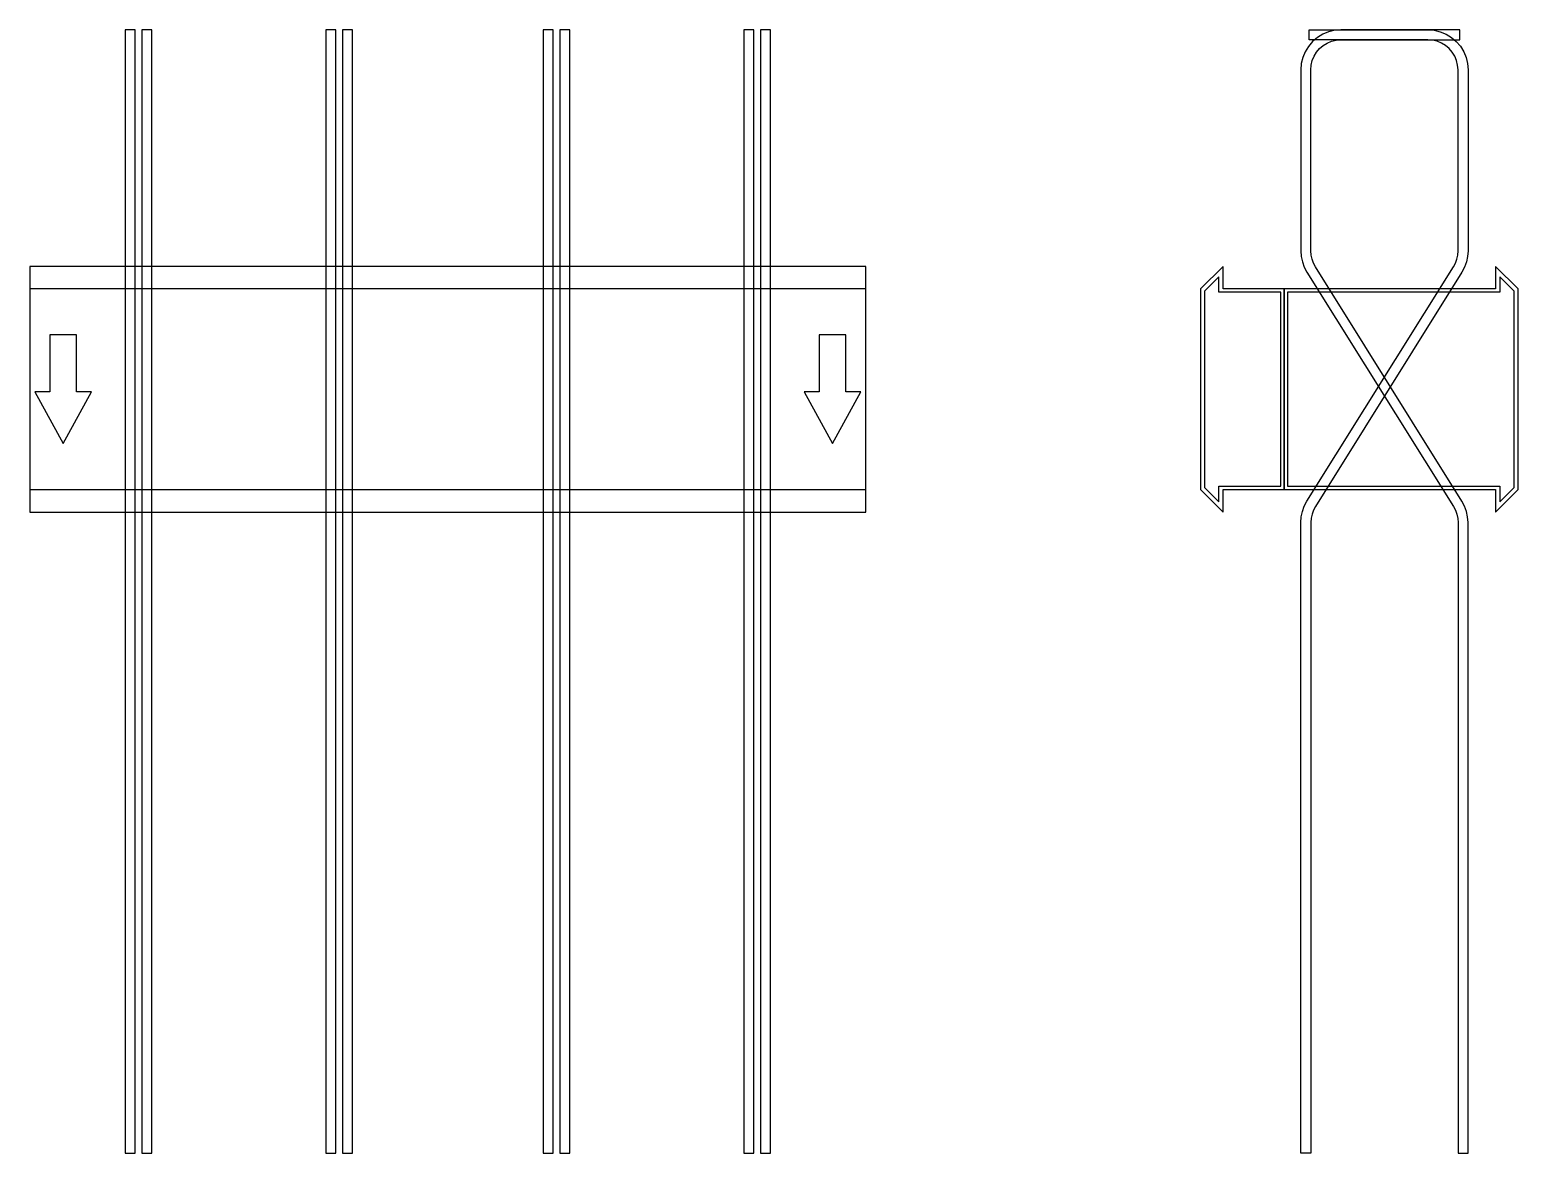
# Model space of a CAD drawing. Extents: x 0 to 890, y -457 to 215.
import ezdxf

# ---------------------------------------------------------------- set-up
doc = ezdxf.new("R2010")
doc.units = 0
doc.layers.add('Halfen', color=7, linetype='CONTINUOUS')

msp = doc.modelspace()

# ---------------------------------------------------------------- linework, layer by layer
at = {"layer": 'Halfen', "color": 7}
for points in [[(63, -456.927), (63, 214.971), (57, 214.971), (57, -456.927)], [(73, -456.927), (73, 214.971), (67, 214.971), (67, -456.927)], [(183, -456.927), (183, 214.971), (177, 214.971), (177, -456.927)], [(193, -456.927), (193, 214.971), (187, 214.971), (187, -456.927)], [(313, -456.927), (313, 214.971), (307, 214.971), (307, -456.927)], [(323, -456.927), (323, 214.971), (317, 214.971), (317, -456.927)], [(433, -456.927), (433, 214.971), (427, 214.971), (427, -456.927)], [(443, -456.927), (443, 214.971), (437, 214.971), (437, -456.927)], [(760, -456.898), (760, -79.686), (760.234, -76.346), (760.93, -73.071), (762.075, -69.925), (763.647, -66.968), (851.265, 73.25), (852.444, 75.467), (853.303, 77.827), (853.825, 80.283), (854, 82.788), (854, 191), (853.778, 193.816), (853.119, 196.562), (852.038, 199.172), (850.562, 201.58), (848.728, 203.728), (846.58, 205.562), (844.172, 207.038), (841.562, 208.119), (838.816, 208.778), (836, 209), (765, 209), (765, 215), (836, 215), (839.754, 214.705), (843.416, 213.825), (846.896, 212.384), (850.107, 210.416), (852.971, 207.971), (855.416, 205.107), (857.384, 201.896), (858.825, 198.416), (859.705, 194.754), (860, 191), (860, 82.788), (859.766, 79.448), (859.07, 76.173), (857.925, 73.027), (856.353, 70.07), (768.735, -70.148), (767.556, -72.365), (766.697, -74.725), (766.175, -77.181), (766, -79.686), (766, -456.898)], [(860, -456.927), (860, -79.715), (859.766, -76.375), (859.07, -73.1), (857.925, -69.953), (856.353, -66.997), (768.735, 73.221), (767.556, 75.438), (766.697, 77.798), (766.175, 80.255), (766, 82.76), (766, 190.971), (766.222, 193.787), (766.881, 196.534), (767.962, 199.143), (769.438, 201.551), (771.272, 203.699), (773.42, 205.534), (775.828, 207.009), (778.438, 208.09), (781.184, 208.75), (784, 208.971), (855, 208.971), (855, 214.971), (784, 214.971), (780.246, 214.676), (776.584, 213.797), (773.104, 212.355), (769.893, 210.388), (767.029, 207.942), (764.584, 205.078), (762.616, 201.867), (761.175, 198.388), (760.295, 194.726), (760, 190.971), (760, 82.76), (760.234, 79.419), (760.93, 76.144), (762.075, 72.998), (763.647, 70.042), (851.265, -70.177), (852.444, -72.394), (853.303, -74.754), (853.825, -77.21), (854, -79.715), (854, -456.927)], [(0, -73.5), (500, -73.5), (500, 73.5), (0, 73.5)], [(750, -60), (750, 60), (713.5, 60), (713.5, 73.5), (700, 60), (700, -60), (713.5, -73.5), (713.5, -60)], [(890, -60), (890, 60), (876.5, 73.5), (876.5, 60), (750, 60), (750, -60), (876.5, -60), (876.5, -73.5)], [(748, -58), (748, 58), (711, 58), (711, 67.25), (702.5, 58.75), (702.5, -58.75), (711, -67.25), (711, -58)], [(887.5, -58.75), (887.5, 58.75), (879, 67.25), (879, 58), (752, 58), (752, -58), (879, -58), (879, -67.25)], [(0, -60), (500, -60), (500, 60), (0, 60)], [(20, -32.5), (37, -1.5), (28, -1.5), (28, 32.5), (12, 32.5), (12, -1.5), (3, -1.5)], [(480, -32.5), (497, -1.5), (488, -1.5), (488, 32.5), (472, 32.5), (472, -1.5), (463, -1.5)]]:
    msp.add_lwpolyline(points, close=True, dxfattribs=at)

doc.saveas('drawing.dxf')
